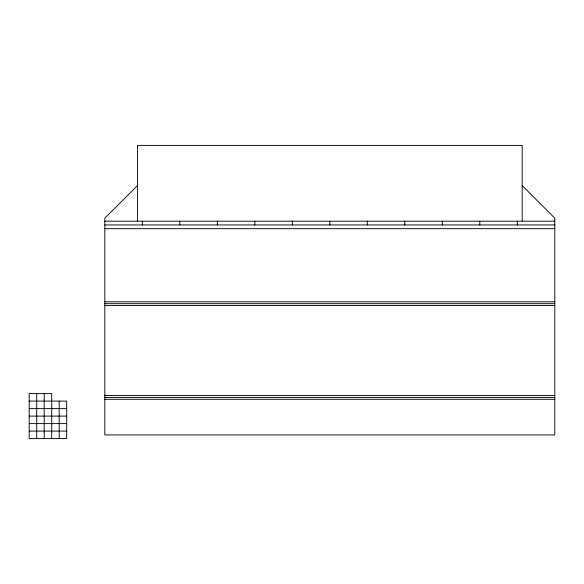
<?xml version="1.0" encoding="UTF-8"?>
<svg xmlns="http://www.w3.org/2000/svg" width="584" height="584" viewBox="0 0 584 584"><rect width="100%" height="100%" fill="white"/><g stroke="black" fill="none" stroke-linecap="round" stroke-linejoin="round"><path stroke-width="0.88" d="M137.452 185.581L104.828 218.182L104.828 434.919L554.8 434.919L554.8 218.182L522.176 185.581M104.828 221.183L554.8 221.183M104.828 224.935L554.8 224.935M104.828 228.687L554.8 228.687M104.828 301.804L554.8 301.804M104.828 303.68L554.8 303.68M104.828 305.556L554.8 305.556M104.828 395.55L554.8 395.55M104.828 397.427L554.8 397.427M104.828 399.303L554.8 399.303M29.2 401.113L66.7 401.113L66.7 438.606L29.2 438.606L29.2 393.609L51.699 393.609L51.699 438.606M29.2 408.61L66.7 408.61M29.2 416.107L66.7 416.107M29.2 423.612L66.7 423.612M29.2 431.109L66.7 431.109M522.176 221L522.176 145.394L137.452 145.394L137.452 221M517.3 221.183L517.3 224.935M479.807 221.183L479.807 224.935M442.307 221.183L442.307 224.935M404.807 221.183L404.807 224.935M367.314 221.183L367.314 224.935M329.814 221.183L329.814 224.935M292.314 221.183L292.314 224.935M254.821 221.183L254.821 224.935M217.321 221.183L217.321 224.935M179.821 221.183L179.821 224.935M142.328 221.183L142.328 224.935M59.196 401.113L59.196 438.606M44.201 393.609L44.201 438.606M36.697 393.609L36.697 438.606"/></g></svg>
